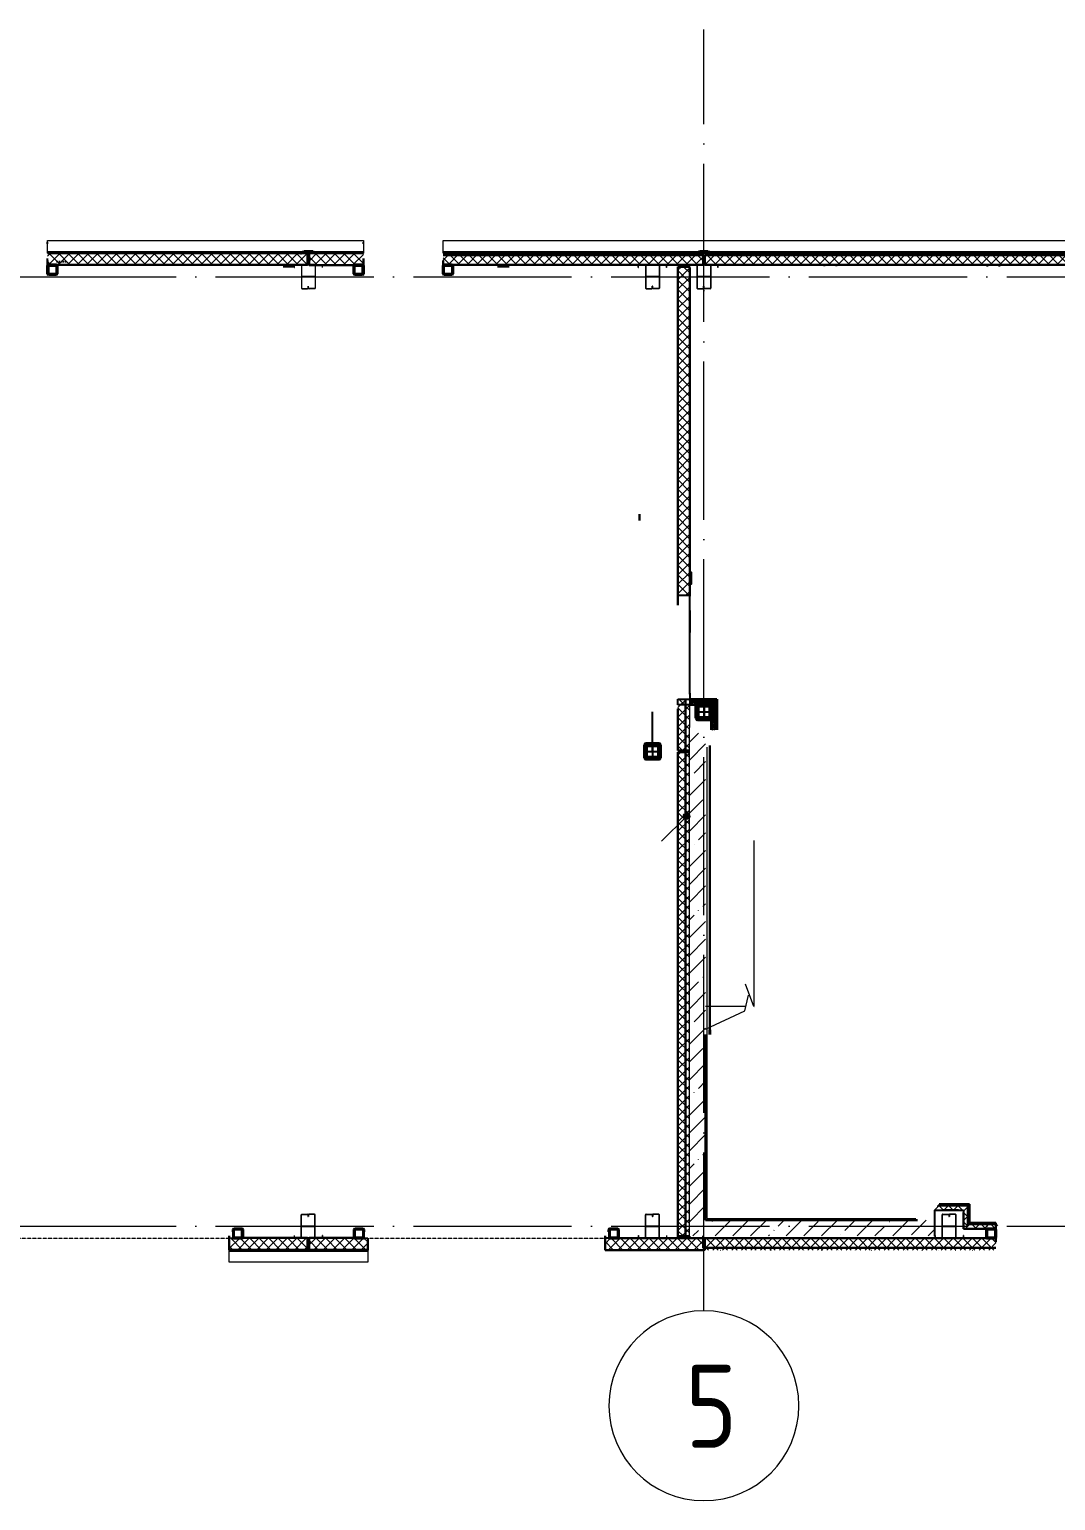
# Model space of a CAD drawing. Header units: millimetres. Extents: x -506865 to 151167, y -255180 to 83543.
# Drawn here: x 105719 to 118689, y -12915 to 5684 of the extents above; entities that cross this region are included whole.
import ezdxf

# ---------------------------------------------------------------- set-up
doc = ezdxf.new("R2010")
doc.units = ezdxf.units.MM
for name, pattern in [('_ШПТ__20_т__2_5__Линия сетки', [25, 20, -2.5, 0, -2.5]), ('_ШТР__3__1_5_', [4.5, 3, -1.5]), ('_ШТР__3__2__Невидимые', [5, 3, -2]), ('GOST2.303 5', [24, 20, -1.5, 1, -1.5])]:
    doc.linetypes.add(name, pattern=pattern)
for name, color, linetype, lineweight in [('F-670-M_FSP', 7, 'Continuous', 9), ('Обобщенные модели', 7, 'Continuous', 18), ('Обычные линии', 7, 'Continuous', 40), ('Оси', 7, 'Continuous', 9), ('Размерные', 45, 'Continuous', 15), ('Стены разрез', 7, 'Continuous', 30), ('Стены штриховка', 7, 'Continuous', 30), ('Текстовые примечания', 7, 'Continuous', 9), ('Типовые аннотации', 7, 'Continuous', 9), ('Элементы узлов', 7, 'Continuous', 18)]:
    doc.layers.add(name, color=color, linetype=linetype, lineweight=lineweight)
doc.layers.add('Вспомогательные', color=6, linetype='Continuous', plot=False)
for name, color, linetype, lineweight, true_color in [('Импосты витража', 7, 'Continuous', 9, 0x004080), ('Каркас_Импост', 7, 'Continuous', 9, 0x0080c0), ('Лестницы', 7, 'Continuous', 9, 0x506c76), ('Линии', 7, 'Continuous', 9, 0x00a600), ('Монтажный зазор', 7, 'Continuous', 9, 0x808040), ('Несущие колонны', 7, 'Continuous', 18, 0x800040)]:
    doc.layers.add(name, color=color, linetype=linetype, lineweight=lineweight, true_color=true_color)
for name, color, linetype in [('размерные линии', 7, 'Continuous'), ('расположение плит', 7, 'Continuous'), ('фундаменты кж', 7, 'Continuous')]:
    doc.layers.add(name, color=color, linetype=linetype)
doc.styles.add('GOST Common', font='', dxfattribs={"width": 0.9, "height": 350})
doc.styles.get('GOST Common').set_extended_font_data('GOST Common')
pattern_1 = [(45, (99243.68, -9418.8), (-60.10408, 60.10408), []), (135, (99243.68, -9418.8), (-60.10408, -60.10408), [])]
pattern_2 = [(45, (99243.68, -9443.8), (-106.066, 106.066), [])]
pattern_3 = [(45, (99243.68, -9473.8), (-60.10408, 60.10408), []), (135, (99243.68, -9473.8), (-60.10408, -60.10408), [])]
pattern_4 = [(45, (99243.68, -9473.88), (-106.066, 106.066), [])]
pattern_5 = [(45, (99188.68, -9443.8), (-60.10408, 60.10408), []), (135, (99188.68, -9443.8), (-60.10408, -60.10408), [])]
pattern_6 = [(45, (99285.68, -9473.8), (-106.066, 106.066), [])]
pattern_7 = [(45, (0, 0), (-106.066, 106.066), [])]

# ---------------------------------------------------------------- blocks, each defined once
blk = doc.blocks.new('243_КолоннаНесущая_Труба_ГОСТ 30245-2003 - 120x120x5-1166357-_О__L1_0_000_')
at = {"layer": 'Несущие колонны', "color": 7, "lineweight": 40}
for p, q in [((-60, 51), (-60, 20)), ((-55, -51), (-55, 51)), ((51, 60), (-51, 60)), ((-51, 55), (51, 55)), ((55, 51), (55, -51)), ((60, -51), (60, 51)), ((51, -55), (-51, -55)), ((-51, -60), (51, -60))]:
    blk.add_line(p, q, dxfattribs=at)
for centre, radius, start, end in [((-51, 51), 9, 90, 180), ((-51, 51), 4, 90, 180), ((51, 51), 9, 0, 90), ((51, 51), 4, 0, 90), ((-51, -51), 9, 180, 270), ((-51, -51), 4, 180, 270), ((51, -51), 4, 270, 0), ((51, -51), 9, 270, 360)]:
    blk.add_arc(centre, radius, start, end, dxfattribs=at)
blk = doc.blocks.new('243_КолоннаНесущая_Труба_ГОСТ 30245-2003 - 120x120x5-V5-_О__L1_0_000_')
at = {"layer": 'Несущие колонны', "color": 7, "lineweight": 40}
for p, q in [((-60, 51), (-60, -51)), ((-55, -51), (-55, 51)), ((51, 60), (-51, 60)), ((-51, 55), (51, 55)), ((55, 51), (55, -51)), ((60, 20), (60, 51)), ((51, -55), (-51, -55)), ((-51, -60), (51, -60))]:
    blk.add_line(p, q, dxfattribs=at)
for centre, radius, start, end in [((-51, 51), 9, 90, 180), ((-51, 51), 4, 90, 180), ((51, 51), 9, 0, 90), ((51, 51), 4, 0, 90), ((-51, -51), 9, 180, 270), ((-51, -51), 4, 180, 270), ((51, -51), 4, 270, 0), ((51, -51), 9, 270, 360)]:
    blk.add_arc(centre, radius, start, end, dxfattribs=at)
blk = doc.blocks.new('243_КолоннаНесущая_Труба_ГОСТ 30245-2003 - 120x120x5-1167948-_О__L1_0_000_')
at = {"layer": 'Несущие колонны', "color": 7, "lineweight": 40}
for p, q in [((-60, 51), (-60, -51)), ((-55, -51), (-55, 51)), ((51, 60), (-51, 60)), ((-51, 55), (51, 55)), ((55, 51), (55, -51)), ((60, -51), (60, 51)), ((51, -55), (-51, -55)), ((-51, -60), (51, -60))]:
    blk.add_line(p, q, dxfattribs=at)
for centre, radius, start, end in [((-51, 51), 9, 90, 180), ((-51, 51), 4, 90, 180), ((51, 51), 9, 0, 90), ((51, 51), 4, 0, 90), ((-51, -51), 9, 180, 270), ((-51, -51), 4, 180, 270), ((51, -51), 9, 270, 360), ((51, -51), 4, 270, 0)]:
    blk.add_arc(centre, radius, start, end, dxfattribs=at)
blk = doc.blocks.new('243_КолоннаНесущая_Труба_ГОСТ 30245-2003 - 120x120x5-V6-_О__L1_0_000_')
at = {"layer": 'Несущие колонны', "color": 7, "lineweight": 40}
for p, q in [((-60, 51), (-60, -51)), ((-55, -51), (-55, 51)), ((51, 60), (-51, 60)), ((-51, 55), (51, 55)), ((55, 51), (55, -51)), ((60, -51), (60, 51)), ((51, -55), (-51, -55)), ((-51, -60), (51, -60))]:
    blk.add_line(p, q, dxfattribs=at)
for centre, radius, start, end in [((-51, 51), 9, 90, 180), ((-51, 51), 4, 90, 180), ((51, 51), 9, 0, 90), ((51, 51), 4, 0, 90), ((-51, -51), 9, 180, 270), ((-51, -51), 4, 180, 270), ((51, -51), 4, 270, 0), ((51, -51), 9, 270, 360)]:
    blk.add_arc(centre, radius, start, end, dxfattribs=at)
blk = doc.blocks.new('190_ФЭ_Цоколь_Типовой - ФЭ-Ц1_140х80-1505001-_О__L1_0_000_')
at = {"layer": 'Обобщенные модели'}
for p, q in [((4250, -278), (4250, -275)), ((6000, -275), (4250, -275)), ((4250, -281), (4250, -278)), ((6000, -278), (4250, -278)), ((6000, -281), (4250, -281)), ((4250, -295), (4250, -281)), ((4250, -415), (4250, -295)), ((6000, -295), (4250, -295)), ((6000, -275), (6000, -278)), ((6000, -278), (6000, -281)), ((6000, -281), (6000, -295)), ((6000, -295), (6000, -415)), ((4250, -433), (4250, -415)), ((6000, -433), (4250, -433)), ((6000, -415), (6000, -433))]:
    blk.add_line(p, q, dxfattribs=at)
blk = doc.blocks.new('190_ФЭ_Цоколь_Типовой - ФЭ-Ц1_140х80-1287199-_О__L1_0_000_')
at = {"layer": 'Обобщенные модели'}
for p, q in [((11705, 12433), (33695, 12433)), ((11705, 12415), (11705, 12433)), ((11705, 12295), (11705, 12415)), ((11705, 12295), (14945, 12295)), ((11705, 12281), (11705, 12295)), ((11705, 12281), (14931, 12281)), ((11705, 12278), (11705, 12281)), ((11705, 12278), (14902, 12278)), ((11705, 12275), (11705, 12278)), ((11705, 12275), (14902, 12275)), ((14912, 12275), (15088, 12275)), ((14929, 12278), (15071, 12278)), ((14932, 12281), (15068, 12281)), ((15055, 12295), (20945, 12295)), ((15070, 12281), (20931, 12281)), ((15098, 12278), (20902, 12278)), ((15098, 12275), (20902, 12275)), ((20912, 12275), (21088, 12275)), ((20929, 12278), (21071, 12278)), ((20932, 12281), (21068, 12281)), ((21055, 12295), (26945, 12295)), ((21069, 12281), (26931, 12281)), ((21098, 12278), (26902, 12278)), ((21098, 12275), (26902, 12275)), ((26912, 12275), (27088, 12275)), ((26929, 12278), (27071, 12278)), ((26932, 12281), (27068, 12281)), ((27055, 12295), (32945, 12295)), ((27069, 12281), (32931, 12281)), ((27098, 12278), (32902, 12278)), ((27098, 12275), (32902, 12275)), ((32912, 12275), (33088, 12275)), ((32929, 12278), (33071, 12278)), ((32932, 12281), (33068, 12281)), ((33055, 12295), (33695, 12295)), ((33069, 12281), (33695, 12281)), ((33098, 12278), (33695, 12278)), ((33098, 12275), (33695, 12275)), ((33695, 12433), (33695, 12415)), ((33695, 12415), (33695, 12295)), ((33695, 12295), (33695, 12281)), ((33695, 12281), (33695, 12278)), ((33695, 12278), (33695, 12275))]:
    blk.add_line(p, q, dxfattribs=at)
blk = doc.blocks.new('190_ФЭ_Цоколь_Типовой - ФЭ-Ц1_140х80-1287549-_О__L1_0_000_')
at = {"layer": 'Обобщенные модели'}
for p, q in [((6705, 12433), (10695, 12433)), ((6705, 12415), (6705, 12433)), ((6705, 12295), (6705, 12394)), ((6705, 12295), (9945, 12295)), ((6705, 12281), (6705, 12295)), ((6705, 12281), (9931, 12281)), ((6705, 12278), (6705, 12281)), ((6705, 12278), (9902, 12278)), ((6705, 12275), (6705, 12278)), ((6705, 12275), (9902, 12275)), ((9912, 12275), (10088, 12275)), ((9929, 12278), (10071, 12278)), ((9932, 12281), (10068, 12281)), ((10055, 12295), (10695, 12295)), ((10069, 12281), (10695, 12281)), ((10098, 12278), (10695, 12278)), ((10098, 12275), (10695, 12275)), ((10695, 12433), (10695, 12415)), ((10695, 12394), (10695, 12295)), ((10695, 12295), (10695, 12281)), ((10695, 12281), (10695, 12278)), ((10695, 12278), (10695, 12275))]:
    blk.add_line(p, q, dxfattribs=at)
blk = doc.blocks.new('190_ФЭ_Стена_Стык вертикальный - ФЭ-C1_110-1293508-_О__L1_0_000_')
at = {"layer": 'Обобщенные модели', "lineweight": 9}
h = blk.add_hatch(dxfattribs=at)
h.set_pattern_fill('FP_7', color=256, style=0, pattern_type=2)
h.set_pattern_definition(pattern_7)
h.paths.add_polyline_path([(14912, 12275), (14912, 12276), (14902, 12275)], flags=0)
h.paths.add_polyline_path([(15098, 12275), (15097, 12276), (15088, 12275)], flags=0)
h.paths.add_polyline_path([(15097, 12277), (15098, 12278), (15072, 12278), (15055, 12295), (14945, 12295), (14928, 12278), (14928, 12277), (14945, 12294), (15055, 12294), (15072, 12277)], flags=0)
at = {"layer": 'Обобщенные модели', "lineweight": 40}
for p, q in [((14928, 12278), (14902, 12278)), ((14902, 12278), (14902, 12275)), ((14902, 12275), (14912, 12275)), ((14903, 12276), (14903, 12277)), ((14903, 12277), (14928, 12277)), ((14912, 12276), (14903, 12276)), ((14912, 12275), (14912, 12276)), ((14945, 12295), (14928, 12278)), ((14928, 12277), (14945, 12294)), ((15055, 12295), (14945, 12295)), ((14945, 12294), (15055, 12294)), ((15072, 12278), (15055, 12295)), ((15055, 12294), (15072, 12277)), ((15098, 12278), (15072, 12278)), ((15072, 12277), (15097, 12277)), ((15097, 12276), (15088, 12276)), ((15088, 12276), (15088, 12275)), ((15088, 12275), (15098, 12275)), ((15097, 12277), (15097, 12276)), ((15098, 12275), (15098, 12278))]:
    blk.add_line(p, q, dxfattribs=at)
blk = doc.blocks.new('190_ФЭ_Стена_Стык вертикальный - ФЭ-C1_110-V12-_О__L1_0_000_')
at = {"layer": 'Обобщенные модели', "lineweight": 9}
h = blk.add_hatch(dxfattribs=at)
h.set_pattern_fill('FP_7', color=256, style=0, pattern_type=2)
h.set_pattern_definition(pattern_7)
h.paths.add_polyline_path([(10097, 12277), (10098, 12278), (10072, 12278), (10055, 12295), (9945, 12295), (9928, 12278), (9928, 12277), (9945, 12294), (10055, 12294), (10072, 12277)], flags=0)
at = {"layer": 'Обобщенные модели', "lineweight": 40}
for p, q in [((9928, 12278), (9902, 12278)), ((9902, 12278), (9902, 12275)), ((9902, 12275), (9912, 12275)), ((9903, 12276), (9903, 12277)), ((9903, 12277), (9928, 12277)), ((9912, 12276), (9903, 12276)), ((9912, 12275), (9912, 12276)), ((9945, 12295), (9928, 12278)), ((9928, 12277), (9945, 12294)), ((10055, 12295), (9945, 12295)), ((9945, 12294), (10055, 12294)), ((10072, 12278), (10055, 12295)), ((10055, 12294), (10072, 12277)), ((10098, 12278), (10072, 12278)), ((10072, 12277), (10097, 12277)), ((10097, 12276), (10088, 12276)), ((10088, 12276), (10088, 12275)), ((10088, 12275), (10098, 12275)), ((10097, 12277), (10097, 12276)), ((10098, 12275), (10098, 12278))]:
    blk.add_line(p, q, dxfattribs=at)
blk = doc.blocks.new('Прямоугольный импост - 20х150 мм_Утеплитель_Наружный-V14-_О__L1_0_000_')
at = {"layer": 'Импосты витража'}
h = blk.add_hatch(dxfattribs=at)
h.set_pattern_fill('FP_10', style=0, pattern_type=2)
h.set_pattern_definition([(315, (-10000, -200), (60.1041, 60.1041), []), (225, (-10000, -200), (60.1041, -60.1041), [])])
h.paths.add_polyline_path([(10, 75), (10, -75), (-10, -75), (-10, 75)], flags=0)
at = {"layer": 'Импосты витража', "color": 7, "lineweight": 18}
for p, q in [((-10, 75), (10, 75)), ((-10, -75), (-10, 75)), ((10, 75), (10, -75)), ((10, -75), (-10, -75))]:
    blk.add_line(p, q, dxfattribs=at)
blk = doc.blocks.new('Прямоугольный импост - 20х150 мм_Утеплитель_Наружный-V15-_О__L1_0_000_')
at = {"layer": 'Импосты витража'}
h = blk.add_hatch(dxfattribs=at)
h.set_pattern_fill('FP_11', style=0, pattern_type=2)
h.set_pattern_definition([(315, (-15000, -200), (60.1041, 60.1041), []), (225, (-15000, -200), (60.1041, -60.1041), [])])
h.paths.add_polyline_path([(10, 75), (10, -75), (-10, -75), (-10, 75)], flags=0)
at = {"layer": 'Импосты витража', "color": 7, "lineweight": 18}
for p, q in [((-10, 75), (10, 75)), ((-10, -75), (-10, 75)), ((10, 75), (10, -75)), ((10, -75), (-10, -75))]:
    blk.add_line(p, q, dxfattribs=at)
blk = doc.blocks.new('012_Стрелка _ЭлУзла_Линия_ - Стрелка с пустым кружком-1338750-_О__L1_0_000_')
at = {"layer": 'Элементы узлов'}
blk.add_line((1, 0), (2100, 0), dxfattribs=at)
blk = doc.blocks.new('к2')
at = {"color": 0, "linetype": 'Continuous', "lineweight": 60, "ltscale": 150}
for p, q in [((4137508, 536606), (4137508, 536766)), ((4137513, 536606), (4137513, 536766)), ((4137518, 536776), (4137678, 536776)), ((4137518, 536771), (4137678, 536771)), ((4137683, 536766), (4137683, 536606)), ((4137688, 536766), (4137688, 536606)), ((4137678, 536601), (4137518, 536601)), ((4137678, 536596), (4137518, 536596))]:
    blk.add_line(p, q, dxfattribs=at)
at = {"color": 0, "linetype": 'GOST2.303 5', "lineweight": 25, "ltscale": 150}
for p, q in [((4137598, 536778), (4137598, 536594)), ((4137506, 536686), (4137690, 536686))]:
    blk.add_line(p, q, dxfattribs=at)
at = {"color": 0, "linetype": 'Continuous', "lineweight": 60, "ltscale": 150}
for centre, radius, start, end in [((4137518, 536766), 10, 90, 180), ((4137518, 536766), 5, 90, 180), ((4137678, 536766), 10, 0, 90), ((4137678, 536766), 5, 0, 90), ((4137518, 536606), 10, 180, 270), ((4137518, 536606), 5, 180, 270), ((4137678, 536606), 5, 270, 0), ((4137678, 536606), 10, 270, 0)]:
    blk.add_arc(centre, radius, start, end, dxfattribs=at)
at = {"layer": 'Вспомогательные', "color": 0, "ltscale": 10}
blk.add_line((4137513, 536686), (4137683, 536686), dxfattribs=at)
blk = doc.blocks.new('к3')
at = {"color": 0, "linetype": 'ByBlock', "lineweight": -2, "ltscale": 200}
for p, q in [((4147418, 542806), (4147418, 542828)), ((4147418, 542806), (4147421, 542806)), ((4147421, 542806), (4147421, 542828)), ((4147426, 542836), (4147505, 542836)), ((4147426, 542833), (4147505, 542833)), ((4147510, 542828), (4147510, 542544)), ((4147513, 542828), (4147513, 542544)), ((4147683, 542828), (4147683, 542544)), ((4147686, 542828), (4147686, 542544)), ((4147770, 542836), (4147691, 542836)), ((4147770, 542833), (4147691, 542833)), ((4147775, 542806), (4147775, 542828)), ((4147778, 542806), (4147775, 542806)), ((4147778, 542806), (4147778, 542828)), ((4147518, 542539), (4147589, 542539)), ((4147518, 542536), (4147589, 542536)), ((4147594, 542544), (4147594, 542567)), ((4147594, 542567), (4147597, 542567)), ((4147597, 542544), (4147597, 542567)), ((4147599, 542544), (4147599, 542567)), ((4147602, 542567), (4147599, 542567)), ((4147602, 542544), (4147602, 542567)), ((4147678, 542539), (4147607, 542539)), ((4147678, 542536), (4147607, 542536))]:
    blk.add_line(p, q, dxfattribs=at)
for centre, radius, start, end in [((4147426, 542828), 8, 90, 180), ((4147426, 542828), 5, 90, 180), ((4147505, 542828), 8, 0, 90), ((4147505, 542828), 5, 0, 90), ((4147691, 542828), 8, 90, 180), ((4147691, 542828), 5, 90, 180), ((4147770, 542828), 8, 0, 90), ((4147770, 542828), 5, 0, 90), ((4147518, 542544), 8, 180, 270), ((4147518, 542544), 5, 180, 270), ((4147589, 542544), 8, 270, 0), ((4147589, 542544), 5, 270, 0), ((4147607, 542544), 8, 180, 270), ((4147607, 542544), 5, 180, 270), ((4147678, 542544), 5, 270, 0), ((4147678, 542544), 8, 270, 0)]:
    blk.add_arc(centre, radius, start, end, dxfattribs=at)
at = {"layer": 'Вспомогательные', "color": 0, "ltscale": 10}
for p, q in [((4147690, 542836), (4147505, 542836)), ((4147683, 542686), (4147513, 542686))]:
    blk.add_line(p, q, dxfattribs=at)
blk = doc.blocks.new('к1')
at = {"color": 0, "linetype": 'ByBlock', "lineweight": -2, "ltscale": 200}
for p, q in [((4142418, 542806), (4142418, 542828)), ((4142418, 542806), (4142421, 542806)), ((4142421, 542806), (4142421, 542828)), ((4142426, 542836), (4142505, 542836)), ((4142426, 542833), (4142505, 542833)), ((4142510, 542828), (4142510, 542544)), ((4142513, 542828), (4142513, 542544)), ((4142683, 542828), (4142683, 542544)), ((4142686, 542828), (4142686, 542544)), ((4142770, 542836), (4142691, 542836)), ((4142770, 542833), (4142691, 542833)), ((4142775, 542806), (4142775, 542828)), ((4142778, 542806), (4142775, 542806)), ((4142778, 542806), (4142778, 542828)), ((4142518, 542539), (4142589, 542539)), ((4142518, 542536), (4142589, 542536)), ((4142594, 542544), (4142594, 542567)), ((4142594, 542567), (4142597, 542567)), ((4142597, 542544), (4142597, 542567)), ((4142599, 542544), (4142599, 542567)), ((4142602, 542567), (4142599, 542567)), ((4142602, 542544), (4142602, 542567)), ((4142678, 542539), (4142607, 542539)), ((4142678, 542536), (4142607, 542536))]:
    blk.add_line(p, q, dxfattribs=at)
for centre, radius, start, end in [((4142426, 542828), 8, 90, 180), ((4142426, 542828), 5, 90, 180), ((4142505, 542828), 8, 0, 90), ((4142505, 542828), 5, 0, 90), ((4142691, 542828), 8, 90, 180), ((4142691, 542828), 5, 90, 180), ((4142770, 542828), 8, 0, 90), ((4142770, 542828), 5, 0, 90), ((4142518, 542544), 8, 180, 270), ((4142518, 542544), 5, 180, 270), ((4142589, 542544), 8, 270, 0), ((4142589, 542544), 5, 270, 0), ((4142607, 542544), 8, 180, 270), ((4142607, 542544), 5, 180, 270), ((4142678, 542544), 5, 270, 0), ((4142678, 542544), 8, 270, 0)]:
    blk.add_arc(centre, radius, start, end, dxfattribs=at)
at = {"layer": 'Вспомогательные', "color": 0, "ltscale": 10}
for p, q in [((4142690, 542836), (4142505, 542836)), ((4142683, 542686), (4142513, 542686))]:
    blk.add_line(p, q, dxfattribs=at)
blk = doc.blocks.new('Ось сетки - Круг_Ø8 мм-6577-_О__L1_0_000_')
at = {"layer": 'Оси', "lineweight": 20}
for start, end in [(360, 180), (180, 360)]:
    blk.add_arc((0, 0), 4, start, end, dxfattribs=at)

msp = doc.modelspace()

# ---------------------------------------------------------------- hatches: boundary and pattern name
h = msp.add_hatch()
h.set_pattern_fill('ANSI37', color=4, scale=8)
h.set_pattern_definition([(45, (-2580539.936, 631871.098), (-17.96051224, 17.96051224), []), (135, (-2580539.936, 631871.098), (-17.96051224, -17.96051224), [])])
h.paths.add_polyline_path([(114246, -2809), (114064, -2809), (114064, -2854), (114246, -2854), (114246, -2852)])
h.paths.add_polyline_path([(114381, -2809), (114246, -2809), (114246, -2852), (114246, -2854), (114326, -2854), (114336, -2854), (114336, -3169), (114381, -3169)])
at = {"layer": 'F-670-M_FSP'}
for points in [[(114393, -2784), (114393, -2796), (114064, -2796), (114064, -2784), (114341, -2784)], [(114393, -3169), (114406, -3169), (114406, -2784), (114393, -2784)]]:
    msp.add_hatch(color=1, dxfattribs=at).paths.add_polyline_path(points)
at = {"layer": 'F-670-M_FSP', "true_color": 0xf26722}
for points in [[(114064, -2809), (114064, -2796), (114381, -2796), (114381, -2809), (114342, -2809)], [(114381, -3169), (114393, -3169), (114393, -2796), (114381, -2796)]]:
    msp.add_hatch(color=30, dxfattribs=at).paths.add_polyline_path(points)
at = {"layer": 'Стены штриховка', "lineweight": 9}
h = msp.add_hatch(dxfattribs=at)
h.set_pattern_fill('FP_5', color=256, style=0, pattern_type=2)
h.set_pattern_definition(pattern_1)
h.paths.add_polyline_path([(109234, 2708), (109234, 2854), (105949, 2854), (105949, 2708), (108524, 2708)], flags=0)
h.paths.add_polyline_path([(104939, 2708), (104939, 2854), (104254, 2854), (104254, 2708), (104388, 2708)], flags=0)
h = msp.add_hatch(dxfattribs=at)
h.set_pattern_fill('FP_5', color=256, style=0, pattern_type=2)
h.set_pattern_definition(pattern_1)
h.paths.add_polyline_path([(114234, 2708), (114234, 2854), (110949, 2854), (110949, 2708), (113900, 2708)], flags=0)
h.paths.add_polyline_path([(109764, 2708), (109939, 2708), (109939, 2854), (109254, 2854), (109254, 2708), (109351, 2708)], flags=0)
h = msp.add_hatch(dxfattribs=at)
h.set_pattern_fill('FP_5', color=256, style=0, pattern_type=2)
h.set_pattern_definition(pattern_1)
h.paths.add_polyline_path([(120234, 2708), (120234, 2854), (114254, 2854), (114254, 2708), (120103, 2708)], flags=0)
h = msp.add_hatch(dxfattribs=at)
h.set_pattern_fill('FP_4', color=256, style=0, pattern_type=2)
h.set_pattern_definition(pattern_2)
h.paths.add_polyline_path([(120234, 2829), (120234, 2831), (114254, 2831), (114254, 2829), (120103, 2829)], flags=0)
h = msp.add_hatch(dxfattribs=at)
h.set_pattern_fill('FP_5', color=256, style=0, pattern_type=2)
h.set_pattern_definition(pattern_5)
edge = h.paths.add_edge_path()
edge.add_line((113916, -3434), (114062, -3434))
edge.add_line((114062, -3434), (114064, -2784))
edge.add_line((114062, -2784), (113916, -2784))
edge.add_line((113916, -2784), (113916, -3264))
edge.add_line((113916, -3264), (113916, -3434))
h.paths.add_polyline_path([(114064, -1474), (114062, 2684), (113916, 2684), (113914, -1474), (113994, -1474)])
h = msp.add_hatch(dxfattribs=at)
h.set_pattern_fill('FP_4', color=256, style=0, pattern_type=2)
h.set_pattern_definition(pattern_2)
h.paths.add_polyline_path([(114418, 2371), (114418, 2383), (114169, 2383), (114169, 2371), (114368, 2371)], flags=0)
h = msp.add_hatch(dxfattribs=at)
h.set_pattern_fill('FP_3', color=256, style=0, pattern_type=2)
h.set_pattern_definition([(45, (99188.68, -9443.8), (-224.5064, 224.5064), []), (45, (99413.2, -9443.8), (-224.5064, 224.5064), [396.875, -79.375, 3.353, -76.022])])
h.paths.add_polyline_path([(114264, -9569), (114264, -3169), (114064, -3169), (114064, -9569), (114258, -9569)], flags=0)
h = msp.add_hatch(dxfattribs=at)
h.set_pattern_fill('FP_5', color=256, style=0, pattern_type=2)
h.set_pattern_definition(pattern_5)
h.paths.add_polyline_path([(113916, -9574), (114062, -9574), (114062, -3454), (113916, -3454), (113916, -8287)])
h = msp.add_hatch(dxfattribs=at)
h.set_pattern_fill('FP_5', color=256, style=0, pattern_type=2)
h.set_pattern_definition([(45, (99243.68, -9366.8), (-60.10408, 60.10408), []), (135, (99243.68, -9366.8), (-60.10408, -60.10408), [])])
h.paths.add_polyline_path([(117319, -9244), (117523, -9244), (117523, -9194), (117159, -9194), (117159, -9244), (117214, -9244)])
h = msp.add_hatch(dxfattribs=at)
h.set_pattern_fill('FP_4', color=256, style=0, pattern_type=2)
h.set_pattern_definition([(45, (99243.68, -9366.8), (-106.066, 106.066), [])])
h.paths.add_polyline_path([(117344, -9181), (117344, -9194), (117513, -9194), (117513, -9181)])
h = msp.add_hatch(dxfattribs=at)
h.set_pattern_fill('FP_5', color=256, style=0, pattern_type=2)
h.set_pattern_definition([(45, (99304.18, -9443.8), (-60.10408, 60.10408), []), (135, (99304.18, -9443.8), (-60.10408, -60.10408), [])])
h.paths.add_polyline_path([(117524, -9449), (117574, -9449), (117574, -9194), (117524, -9194), (117524, -9446)])
h = msp.add_hatch(dxfattribs=at)
h.set_pattern_fill('FP_3', color=256, style=0, pattern_type=2)
h.set_pattern_definition([(45, (99243.68, -9443.8), (-224.5064, 224.5064), []), (45, (99468.2, -9443.8), (-224.5064, 224.5064), [396.875, -79.375, 3.353, -76.022])])
h.paths.add_polyline_path([(117159, -9569), (117159, -9369), (114319, -9369), (114319, -9569), (116795, -9569)], flags=0)
h = msp.add_hatch(dxfattribs=at)
h.set_pattern_fill('FP_5', color=256, style=0, pattern_type=2)
h.set_pattern_definition([(45, (99285.68, -9468.8), (-60.10408, 60.10408), []), (135, (99285.68, -9468.8), (-60.10408, -60.10408), [])])
h.paths.add_polyline_path([(117976, -9479), (117976, -9429), (117555, -9429), (117555, -9474), (117580, -9479)])
edge = h.paths.add_edge_path()
edge.add_arc((119295, -9474), 9, 90, 180)
edge.add_line((119286, -9474), (119286, -9424))
edge.add_line((119286, -9424), (119914, -9424))
edge.add_line((119914, -9424), (119914, -9474))
edge.add_line((119914, -9474), (119406, -9474))
edge.add_arc((119397, -9474), 9, 0, 90)
edge.add_line((119397, -9465), (119295, -9465))
h = msp.add_hatch(dxfattribs=at)
h.set_pattern_fill('FP_4', color=256, style=0, pattern_type=2)
h.set_pattern_definition(pattern_6)
h.paths.add_polyline_path([(119858, -9429), (119858, -9417), (119286, -9416), (119286, -9429), (119318, -9429)])
h.paths.add_polyline_path([(117976, -9429), (117976, -9416), (117568, -9416), (117568, -9429)])
h = msp.add_hatch(dxfattribs=at)
h.set_pattern_fill('FP_4', color=256, style=0, pattern_type=2)
h.set_pattern_definition(pattern_6)
h.paths.add_polyline_path([(119858, -9417), (119858, -9404), (119286, -9404), (119286, -9416), (119318, -9416)])
h.paths.add_polyline_path([(117580, -9404), (117580, -9416), (117664, -9416), (117976, -9416), (117976, -9404)])
h = msp.add_hatch(dxfattribs=at)
h.set_pattern_fill('FP_5', color=256, style=0, pattern_type=2)
h.set_pattern_definition(pattern_3)
h.paths.add_polyline_path([(108317, -9747), (109234, -9747), (109234, -9601), (108244, -9601), (108244, -9747)], flags=0)
h.paths.add_polyline_path([(104802, -9747), (105244, -9747), (105244, -9601), (104254, -9601), (104254, -9747), (104388, -9747)], flags=0)
h = msp.add_hatch(dxfattribs=at)
h.set_pattern_fill('FP_5', color=256, style=0, pattern_type=2)
h.set_pattern_definition(pattern_3)
h.paths.add_polyline_path([(114234, -9747), (114234, -9601), (112994, -9601), (112994, -9747), (113486, -9747)], flags=0)
h.paths.add_polyline_path([(109971, -9747), (109994, -9747), (109994, -9601), (109254, -9601), (109254, -9747), (109764, -9747)], flags=0)
h = msp.add_hatch(dxfattribs=at)
h.set_pattern_fill('FP_5', color=256, style=0, pattern_type=2)
h.set_pattern_definition(pattern_3)
h.paths.add_polyline_path([(120103, -9747), (120234, -9747), (120234, -9601), (119244, -9601), (119244, -9747), (119276, -9747)], flags=0)
h.paths.add_polyline_path([(117934, -9747), (117934, -9601), (114254, -9601), (114254, -9747), (117622, -9747)], flags=0)
h = msp.add_hatch(dxfattribs=at)
h.set_pattern_fill('FP_4', color=256, style=0, pattern_type=2)
h.set_pattern_definition([(45, (99243.68, -9468.8), (-106.066, 106.066), [])])
h.paths.add_polyline_path([(109234, -9744), (109234, -9742), (108244, -9742), (108244, -9744), (108524, -9744)], flags=0)
h.paths.add_polyline_path([(105244, -9744), (105244, -9742), (104254, -9742), (104254, -9744), (105216, -9744)], flags=0)
h = msp.add_hatch(dxfattribs=at)
h.set_pattern_fill('FP_4', color=256, style=0, pattern_type=2)
h.set_pattern_definition(pattern_4)
h.paths.add_polyline_path([(114234, -9749), (114234, -9747), (112994, -9747), (112994, -9749), (113486, -9749)], flags=0)
h.paths.add_polyline_path([(109764, -9749), (109994, -9749), (109994, -9747), (109254, -9747), (109254, -9749), (109351, -9749)], flags=0)
h = msp.add_hatch(dxfattribs=at)
h.set_pattern_fill('FP_4', color=256, style=0, pattern_type=2)
h.set_pattern_definition(pattern_4)
h.paths.add_polyline_path([(120103, -9749), (120234, -9749), (120234, -9747), (119244, -9747), (119244, -9749), (119276, -9749)], flags=0)
h.paths.add_polyline_path([(117934, -9749), (117934, -9747), (114254, -9747), (114254, -9749), (117622, -9749)], flags=0)
at = {"layer": 'Текстовые примечания', "true_color": 0xff0000}
h = msp.add_hatch(color=1, dxfattribs=at)
edge = h.paths.add_edge_path(flags=0)
edge.add_arc((114024, -4265), 40, 0, 360)

# ---------------------------------------------------------------- linework, layer by layer
for p, q in [((106193, 2706), (106069, 2706)), ((109064, 2684), (108926, 2684)), ((109064, 2684), (109001, 2684)), ((111784, 2684), (111634, 2684)), ((111784, 2684), (111709, 2684)), ((115764, 2706), (115764, 2690)), ((115764, 2706), (115764, 2690)), ((115914, 2706), (115914, 2690)), ((115914, 2706), (115914, 2690)), ((117824, 2707), (117824, 2687)), ((117824, 2707), (117824, 2687)), ((117974, 2707), (117974, 2687)), ((117974, 2707), (117974, 2687)), ((113679, 2556), (113594, 2556)), ((114084, -1204), (114084, -1179)), ((114064, -1474), (113914, -1474)), ((114064, -2719), (114064, -1434)), ((114064, -1664), (114064, -1939)), ((114064, -1664), (114064, -1739)), ((113914, -2854), (113914, -2784)), ((113914, -2784), (114064, -2784)), ((114064, -2709), (114064, -2784)), ((114064, -2784), (114064, -2854)), ((113594, -3444), (113594, -2944)), ((114064, -2854), (113914, -2854)), ((114064, -2854), (114336, -2854)), ((114334, -2854), (114334, -2864)), ((114336, -2854), (114336, -3169))]:
    msp.add_line(p, q)
msp.add_lwpolyline([(114064, -1179), (114084, -1179), (114084, -1329), (114064, -1329)], close=True)
at = {"layer": 'F-670-M_FSP', "lineweight": 35}
for p, q in [((114064, -2784), (114393, -2784)), ((114393, -3169), (114393, -2784)), ((114393, -2784), (114406, -2784)), ((114406, -2784), (114406, -3169)), ((114064, -2796), (114381, -2796)), ((114393, -2796), (114064, -2796)), ((114381, -2809), (114064, -2809)), ((114381, -2796), (114381, -2809)), ((114381, -3169), (114381, -2796)), ((114381, -2796), (114393, -2796)), ((114393, -2796), (114393, -3169))]:
    msp.add_line(p, q, dxfattribs=at)
at = {"layer": 'F-670-M_FSP'}
for p, q in [((114393, -2784), (114064, -2784)), ((114393, -2784), (114064, -2784)), ((114064, -2784), (114393, -2784)), ((114406, -2784), (114393, -2784)), ((114393, -2784), (114393, -3169)), ((114406, -2784), (114393, -2784)), ((114393, -2784), (114393, -3169)), ((114393, -3169), (114393, -2784)), ((114393, -2784), (114406, -2784)), ((114406, -3169), (114406, -2784)), ((114406, -3169), (114406, -2784)), ((114406, -2784), (114406, -3169)), ((114381, -2796), (114064, -2796)), ((114064, -2796), (114393, -2796)), ((114064, -2796), (114393, -2796)), ((114393, -2796), (114064, -2796)), ((114064, -2809), (114381, -2809)), ((114381, -2809), (114381, -2796)), ((114393, -2796), (114381, -2796)), ((114381, -2796), (114381, -3169)), ((114393, -3169), (114393, -2796))]:
    msp.add_line(p, q, dxfattribs=at)
at = {"layer": 'Каркас_Импост', "color": 7}
for p, q in [((114064, -1729), (114064, -1689)), ((114064, -2759), (114064, -2719))]:
    msp.add_line(p, q, dxfattribs=at)
at = {"layer": 'Лестницы', "color": 7}
for p, q in [((114773, -6669), (114264, -6669)), ((114773, -6669), (114264, -6669)), ((114760, -6722), (114808, -6527)), ((114881, -6684), (114877, -6684)), ((114881, -6684), (114877, -6684)), ((114264, -6953), (114760, -6722))]:
    msp.add_line(p, q, dxfattribs=at)
at = {"layer": 'Линии', "color": 7}
for q in [(114284, -3389), (116924, -9349)]:
    msp.add_line((114284, -9349), q, dxfattribs=at)
at = {"layer": 'Линии', "color": 7, "linetype": '_ШТР__3__1_5_'}
for p, q in [((105194, -9599), (108294, -9599)), ((109944, -9599), (113044, -9599))]:
    msp.add_line(p, q, dxfattribs=at)
at = {"layer": 'Монтажный зазор', "color": 7}
for p, q in [((114064, -1689), (114064, -1664)), ((114064, -2784), (114064, -2759)), ((114134, -2784), (114064, -2784))]:
    msp.add_line(p, q, dxfattribs=at)
at = {"layer": 'Обычные линии'}
msp.add_line((114319, -6964), (114319, -7024), dxfattribs=at)
at = {"layer": 'Оси', "linetype": '_ШПТ__20_т__2_5__Линия сетки', "ltscale": 100}
for p, q in [((114244, -10515), (114244, 5684)), ((98071, 2556), (145031, 2556)), ((98071, -9444), (145031, -9444))]:
    msp.add_line(p, q, dxfattribs=at)
at = {"layer": 'размерные линии'}
msp.add_line((107093, 2706), (106193, 2706), dxfattribs=at)
at = {"layer": 'расположение плит', "linetype": '_ШТР__3__2__Невидимые'}
for p, q in [((106193, 2746), (106053, 2746)), ((106333, 2706), (106193, 2706)), ((106193, 2706), (107373, 2706))]:
    msp.add_line(p, q, dxfattribs=at)
at = {"layer": 'Стены разрез'}
for p, q in [((109234, 2856), (105949, 2856)), ((109234, 2704), (109234, 2854)), ((109939, 2854), (109254, 2854)), ((109254, 2854), (109254, 2704)), ((114234, 2831), (110949, 2831)), ((114234, 2706), (114234, 2831)), ((120234, 2831), (114254, 2831)), ((114254, 2831), (114254, 2706)), ((105949, 2761), (105949, 2681)), ((105949, 2681), (105958, 2681)), ((106060, 2706), (109234, 2706)), ((109254, 2704), (109828, 2704)), ((109939, 2681), (109939, 2786)), ((110949, 2761), (110949, 2681)), ((110949, 2681), (110958, 2681)), ((111060, 2706), (114234, 2706)), ((113914, 2684), (113914, -1594)), ((114064, 2684), (113914, 2684)), ((114064, -1483), (114064, 2676)), ((114254, 2706), (120234, 2706)), ((113429, -444), (113429, -524)), ((114009, -2784), (114009, -9574)), ((113914, -2904), (113914, -3434)), ((114334, -3015), (114334, -3169)), ((113914, -3434), (114064, -3434)), ((113914, -3454), (113914, -9594)), ((114064, -3454), (113914, -3454)), ((114319, -6964), (114319, -3369)), ((114264, -9369), (114264, -7024)), ((117599, -9169), (117219, -9169)), ((117256, -9244), (117463, -9244)), ((117524, -9271), (117524, -9479)), ((117599, -9404), (117599, -9169)), ((116944, -9369), (114264, -9369)), ((117524, -9479), (117865, -9479)), ((117934, -9404), (117599, -9404)), ((117925, -9479), (117934, -9479)), ((117934, -9479), (117934, -9404)), ((108244, -9569), (108244, -9744)), ((108303, -9569), (108294, -9569)), ((109234, -9594), (108405, -9594)), ((109234, -9744), (109234, -9594)), ((109833, -9594), (109254, -9594)), ((109254, -9594), (109254, -9744)), ((109944, -9569), (109935, -9569)), ((109994, -9749), (109994, -9599)), ((112994, -9569), (112994, -9749)), ((113053, -9569), (113044, -9569)), ((113155, -9599), (117823, -9599)), ((113914, -9574), (114062, -9574)), ((114234, -9719), (114234, -9569)), ((114254, -9599), (114254, -9749)), ((117934, -9569), (117925, -9569)), ((117934, -9649), (117934, -9569)), ((108244, -9744), (109234, -9744)), ((109254, -9744), (109994, -9744)), ((112994, -9749), (114234, -9749)), ((114254, -9719), (117934, -9719))]:
    msp.add_line(p, q, dxfattribs=at)
at = {"layer": 'Стены штриховка', "lineweight": 9}
for p, q in [((109234, 2854), (105949, 2854)), ((109939, 2852), (109254, 2852)), ((114234, 2829), (110949, 2829)), ((120234, 2829), (114254, 2829)), ((109234, 2708), (105949, 2708)), ((109939, 2706), (109254, 2706)), ((114234, 2708), (110949, 2708)), ((120234, 2708), (114254, 2708)), ((113916, -3434), (113916, -2904)), ((114062, -3434), (114064, -2854)), ((114384, -3169), (114384, -2854)), ((114396, -3169), (114396, -2854)), ((113916, -9574), (113916, -3454)), ((114062, -9574), (114062, -3454)), ((117574, -9194), (117194, -9194)), ((117586, -9181), (117206, -9181)), ((117574, -9429), (117574, -9194)), ((117586, -9416), (117586, -9181)), ((117934, -9429), (117574, -9429)), ((117934, -9416), (117586, -9416)), ((109234, -9596), (108244, -9596)), ((109994, -9596), (109254, -9596)), ((114234, -9594), (112994, -9594)), ((117934, -9594), (114254, -9594)), ((109234, -9742), (108244, -9742)), ((109994, -9742), (109254, -9742)), ((114234, -9747), (112994, -9747)), ((117934, -9717), (114254, -9717))]:
    msp.add_line(p, q, dxfattribs=at)
at = {"layer": 'Текстовые примечания', "color": 1, "true_color": 0xff0000}
msp.add_line((114024, -4265), (113706, -4577), dxfattribs=at)
msp.add_circle((114024, -4265), 40, dxfattribs=at)
at = {"layer": 'Типовые аннотации', "lineweight": 20}
msp.add_line((114874, -6669), (114771, -6387), dxfattribs=at)
at = {"layer": 'фундаменты кж'}
for p, q in [((105949, 2975), (105949, 2996)), ((109939, 2975), (109939, 2996)), ((105949, 2761), (105949, 2786)), ((117164, -9571), (117164, -9244)), ((117164, -9244), (117256, -9244)), ((117398, -9244), (117524, -9244)), ((117524, -9244), (117524, -9271)), ((114062, -9574), (114062, -9594))]:
    msp.add_line(p, q, dxfattribs=at)

# ---------------------------------------------------------------- block references
at = {"layer": 'Импосты витража', "color": 7, "extrusion": (0, 0, -1), "rotation": 180}
for name, p in [('Прямоугольный импост - 20х150 мм_Утеплитель_Наружный-V14-_О__L1_0_000_', (-109244, -9669)), ('Прямоугольный импост - 20х150 мм_Утеплитель_Наружный-V15-_О__L1_0_000_', (-114244, -9674))]:
    msp.add_blockref(name, p, dxfattribs=at)
at = {"layer": 'Несущие колонны', "color": 7}
for name, p in [('243_КолоннаНесущая_Труба_ГОСТ 30245-2003 - 120x120x5-V6-_О__L1_0_000_', (106009, 2646)), ('243_КолоннаНесущая_Труба_ГОСТ 30245-2003 - 120x120x5-V6-_О__L1_0_000_', (109879, 2646)), ('243_КолоннаНесущая_Труба_ГОСТ 30245-2003 - 120x120x5-V6-_О__L1_0_000_', (111009, 2646)), ('243_КолоннаНесущая_Труба_ГОСТ 30245-2003 - 120x120x5-1166357-_О__L1_0_000_', (108354, -9539)), ('243_КолоннаНесущая_Труба_ГОСТ 30245-2003 - 120x120x5-V5-_О__L1_0_000_', (109884, -9539)), ('243_КолоннаНесущая_Труба_ГОСТ 30245-2003 - 120x120x5-1166357-_О__L1_0_000_', (113104, -9539)), ('243_КолоннаНесущая_Труба_ГОСТ 30245-2003 - 120x120x5-1167948-_О__L1_0_000_', (117874, -9539))]:
    msp.add_blockref(name, p, dxfattribs=at)
at = {"layer": 'Обобщенные модели'}
for name, p in [('190_ФЭ_Цоколь_Типовой - ФЭ-Ц1_140х80-1287549-_О__L1_0_000_', (99244, -9419)), ('190_ФЭ_Цоколь_Типовой - ФЭ-Ц1_140х80-1287199-_О__L1_0_000_', (99244, -9419)), ('190_ФЭ_Стена_Стык вертикальный - ФЭ-C1_110-V12-_О__L1_0_000_', (99244, -9419)), ('190_ФЭ_Стена_Стык вертикальный - ФЭ-C1_110-1293508-_О__L1_0_000_', (99244, -9419)), ('190_ФЭ_Цоколь_Типовой - ФЭ-Ц1_140х80-1505001-_О__L1_0_000_', (103994, -9469))]:
    msp.add_blockref(name, p, dxfattribs=at)
at = {"layer": 'Оси', "lineweight": 20, "xscale": 299.9999999999998, "yscale": 299.9999999999998, "zscale": 299.9999999999998}
msp.add_blockref('Ось сетки - Круг_Ø8 мм-6577-_О__L1_0_000_', (114244, -11715), dxfattribs=at)
at = {"layer": 'Размерные', "color": 0}
for name, p in [('к1', (-4033354, -540130)), ('к1', (-4029004, -540130)), ('к3', (-4033354, -540130)), ('к2', (-4023354, -539630)), ('к2', (-4023352, -539630)), ('к2', (-4024004, -540130))]:
    msp.add_blockref(name, p, dxfattribs=at)
at = {"layer": 'Размерные', "color": 0, "rotation": 180}
for name, p in [('к1', (4251841, 533242)), ('к1', (4256191, 533242)), ('к3', (4264941, 533242))]:
    msp.add_blockref(name, p, dxfattribs=at)
at = {"layer": 'Элементы узлов', "rotation": 269.9999999999999}
msp.add_blockref('012_Стрелка _ЭлУзла_Линия_ - Стрелка с пустым кружком-1338750-_О__L1_0_000_', (114874, -4569), dxfattribs=at)

# ---------------------------------------------------------------- texts
at = {"layer": 'Оси', "insert": (114009, -11197), "char_height": 1050, "width": 562.78, "attachment_point": 1, "style": 'GOST Common'}
msp.add_mtext('5', dxfattribs=at)

doc.saveas('drawing.dxf')
